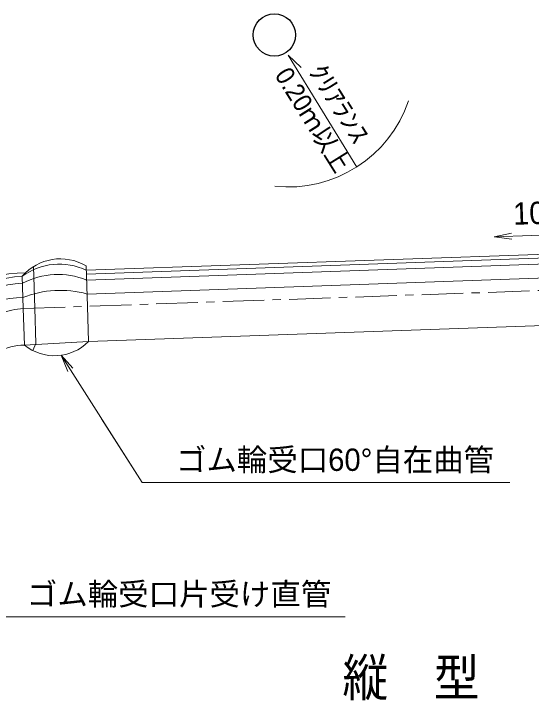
# Model space of a CAD drawing. Units: millimetres, scale not verified. Extents: x 323 to 5782, y 261 to 2709.
# Drawn here: x 762 to 1058.9, y 1092.5 to 1486.4 of the extents above; entities that cross this region are included whole.
import ezdxf
from ezdxf.enums import TextEntityAlignment as Align

# ---------------------------------------------------------------- set-up
doc = ezdxf.new("R2010")
doc.units = ezdxf.units.MM
doc.header["$LTSCALE"] = 10
for name, pattern in [('USER1', [3.81, 2.38125, -0.47625, 0.47625, -0.47625]), ('USER2', [19.05, 12.7, -6.35]), ('USER3', [9.525, 6.35, -3.175])]:
    doc.linetypes.add(name, pattern=pattern)
for name, color, linetype, lineweight in [('D-BMK', 2, 'USER1', 15), ('D-STR', 1, 'Continuous', 15), ('D-STR-HTXT', 7, 'Continuous', 5), ('V-nasSTD', 1, 'Continuous', 25)]:
    doc.layers.add(name, color=color, linetype=linetype, lineweight=lineweight)
doc.layers.add('D-TTL-TXT', color=7, linetype='Continuous')
doc.styles.add('ＭＳ Ｐゴシック', font='')
doc.styles.get('ＭＳ Ｐゴシック').set_extended_font_data('MS PGothic')

# ---------------------------------------------------------------- blocks, each defined once
blk = doc.blocks.new('open_arrow')
at = {"color": 0, "linetype": 'Continuous', "lineweight": -2}
blk.add_lwpolyline([(7.5, 1.25), (0, 0), (7.5, -1.25)], dxfattribs=at)

msp = doc.modelspace()

# ---------------------------------------------------------------- linework, layer by layer
at = {"layer": 'D-BMK'}
msp.add_line((1476.85, 1341.94), (767.49, 1317.17), dxfattribs=at)
msp.add_arc((772.01, 1259.96), 57.39, 94.5142, 146.3683, dxfattribs=at)
at = {"layer": 'D-STR'}
for p, q in [((803.66, 1339.27), (1370.27, 1359.07)), ((803.73, 1337.01), (1370.31, 1356.82)), ((803.84, 1333.58), (1370.39, 1353.39)), ((804.09, 1325.54), (1370.56, 1345.35)), ((773.39, 1341.32), (774.15, 1317.41)), ((803.58, 1341.65), (804.32, 1318.46)), ((766.9, 1335.75), (767.49, 1317.17))]:
    msp.add_line(p, q, dxfattribs=at)
at = {"layer": 'D-STR', "linetype": 'USER2'}
for p, q in [((767.49, 1317.17), (768.15, 1296.29)), ((774.15, 1317.41), (774.79, 1297.23)), ((804.32, 1318.46), (804.96, 1298.27))]:
    msp.add_line(p, q, dxfattribs=at)
at = {"layer": 'D-STR', "linetype": 'USER3'}
msp.add_line((774.79, 1297.23), (773, 1293.15), dxfattribs=at)
at = {"layer": 'D-STR'}
msp.add_lwpolyline([(768.15, 1296.29), (804.96, 1298.27), (1371.14, 1318.15)], dxfattribs=at)
for centre, radius, start, end in [((788.76, 1316.82), 28.92, 59.1738, 139.1147), ((788.24, 1306.54), 36.17, 64.7758, 126.1554), ((769.13, 1262.02), 75.71, 90.2632, 147.7575), ((772.17, 1259.78), 76.16, 93.9644, 147.41), ((787.43, 1292.54), 44.2, 68.2129, 117.4961), ((771.09, 1260.23), 71.63, 93.2529, 147.0893), ((788.71, 1270.62), 57.04, 74.3611, 112.0629), ((767.55, 1266.08), 57.4, 90.259, 149.5431), ((769.24, 1260.29), 36.02, 91.7325, 142.0012), ((785.46, 1317.61), 27.46, 230.927, 315.2294)]:
    msp.add_arc(centre, radius, start, end, dxfattribs=at)
at = {"layer": 'D-STR-HTXT'}
for p, q in [((919.46, 1462.53), (958.8, 1398.42)), ((919.46, 1462.53), (926.97, 1455.41)), ((835.72, 1217.51), (1046.68, 1217.51)), ((750.18, 1140.44), (952.15, 1140.44))]:
    msp.add_line(p, q, dxfattribs=at)
for points in [[(1037.68, 1358.4), (1124.16, 1361.43), (1080.92, 1359.91)], [(789.14, 1290.44), (835.72, 1217.51), (812.43, 1253.97)]]:
    msp.add_lwpolyline(points, dxfattribs=at)
msp.add_arc((919.68, 1459.57), 72.59, 263.821, 341.4032, dxfattribs=at)
at = {"layer": 'V-nasSTD', "color": 5}
msp.add_circle((911.54, 1474.17), 12.18, dxfattribs=at)

# ---------------------------------------------------------------- block references
at = {"layer": 'D-STR-HTXT', "xscale": 1.33, "yscale": 1.33}
for p, rotation in [((1037.68, 1358.4), 2), ((789.14, 1290.44), 302.6)]:
    msp.add_blockref('open_arrow', p, dxfattribs=dict(at, rotation=rotation))

# ---------------------------------------------------------------- texts
at = {"layer": 'D-STR-HTXT', "style": 'ＭＳ Ｐゴシック'}
for s, width, p in [('0.20ｍ以上', 0.95, (908.72, 1449.44)), ('ｸﾘｱﾗﾝｽ', 1.15, (928.15, 1451.63))]:
    msp.add_text(s, height=10.66, rotation=302, dxfattribs=dict(at, width=width)).set_placement(p, align=Align.BOTTOM_LEFT)
msp.add_text('10‰以上', height=12.8, rotation=2.002, dxfattribs=at).set_placement((1048.79, 1361.38), align=Align.BOTTOM_LEFT)
for s, p in [('ゴム輪受口60°自在曲管', (855.12, 1220.23)), ('ゴム輪受口片受け直管', (769.57, 1143.16))]:
    msp.add_text(s, height=12.8, dxfattribs=at).set_placement(p, align=Align.BOTTOM_LEFT)
at = {"layer": 'D-TTL-TXT', "style": 'ＭＳ Ｐゴシック', "width": 0.9}
msp.add_text('縦\u3000型', height=21.33, dxfattribs=at).set_placement((950.62, 1088.44), align=Align.BOTTOM_LEFT)

doc.saveas('drawing.dxf')
